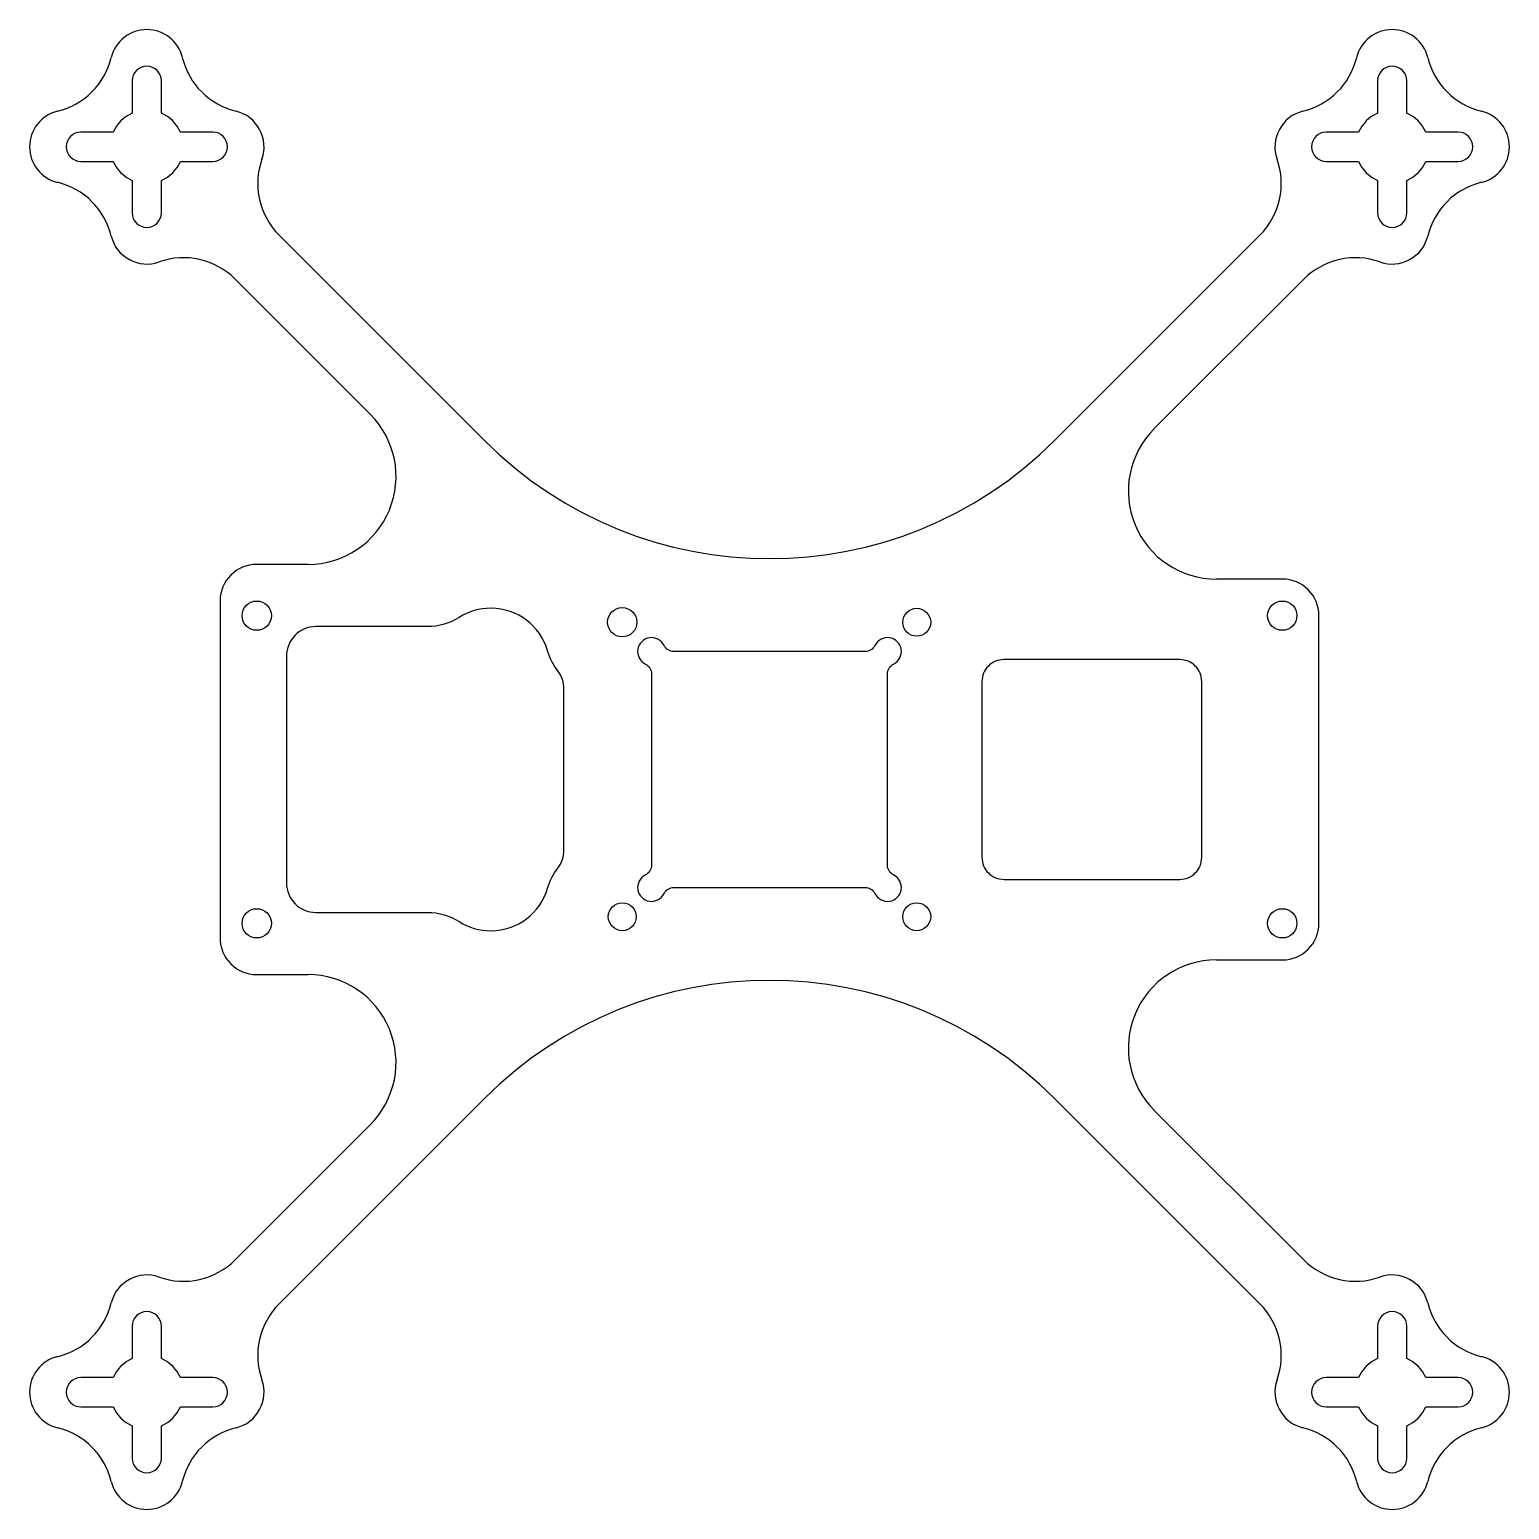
# Model space of a CAD drawing. Header units: millimetres. Extents: x -50 to 50, y -270 to -170.
import ezdxf

# ---------------------------------------------------------------- set-up
doc = ezdxf.new("R2010")
doc.units = ezdxf.units.MM
doc.layers.get('0').update_dxf_attribs({"linetype": 'CONTINUOUS'})

msp = doc.modelspace()

# ---------------------------------------------------------------- linework, layer by layer
for p, q in [((-19.45, -197.55), (-33.46, -183.54)), ((33.46, -183.54), (19.45, -197.55)), ((-36.46, -186.54), (-27.24, -195.76)), ((26.24, -196.76), (36.46, -186.54)), ((-31.49, -206), (-35, -206)), ((35, -207), (30.49, -207)), ((-37.5, -208.5), (-37.5, -231.5)), ((37.5, -230.5), (37.5, -209.5)), ((30.49, -233), (35, -233)), ((-35, -234), (-31.49, -234)), ((-33.46, -256.46), (-19.45, -242.45)), ((19.45, -242.45), (33.46, -256.46)), ((36.46, -253.46), (26.24, -243.24)), ((-27.24, -244.24), (-36.46, -253.46))]:
    msp.add_line(p, q)
for points in [[(-41.5, -182), (-41.5, -179.79, 0.189149), (-40.21, -178.5), (-38, -178.5, 1), (-38, -176.5), (-40.21, -176.5, 0.189149), (-41.5, -175.21), (-41.5, -173, 1), (-43.5, -173), (-43.5, -175.21, 0.189149), (-44.79, -176.5), (-47, -176.5, 1), (-47, -178.5), (-44.79, -178.5, 0.189149), (-43.5, -179.79), (-43.5, -182, 1)], [(38, -178.5), (40.21, -178.5, 0.189149), (41.5, -179.79), (41.5, -182, 1), (43.5, -182), (43.5, -179.79, 0.189149), (44.79, -178.5), (47, -178.5, 1), (47, -176.5), (44.79, -176.5, 0.189149), (43.5, -175.21), (43.5, -173, 1), (41.5, -173), (41.5, -175.21, 0.189149), (40.21, -176.5), (38, -176.5, 1)], [(-23.33, -229.75, -0.142596), (-21.18, -230.38, 0.142596), (-19.03, -231), (-18.99, -231, 0.334976), (-15.15, -228.1, -0.096667), (-14.45, -226.73, 0.167376), (-14.03, -225.5), (-14.03, -214.5, 0.167376), (-14.45, -213.27, -0.096667), (-15.15, -211.9, 0.334976), (-18.99, -209), (-19.03, -209, 0.142596), (-21.18, -209.62, -0.142596), (-23.33, -210.25), (-30.97, -210.25, 0.414214), (-32.97, -212.25), (-32.97, -227.75, 0.414214), (-30.97, -229.75)], [(-8.05, -213.48), (-8.05, -226.52, -0.2859), (-8.47, -227.2, 1.397327), (-7.2, -228.47, -0.2859), (-6.52, -228.05), (6.52, -228.05, -0.2859), (7.2, -228.47, 1.397327), (8.47, -227.2, -0.2859), (8.05, -226.52), (8.05, -213.48, -0.2859), (8.47, -212.8, 1.397327), (7.2, -211.53, -0.2859), (6.52, -211.95), (-6.52, -211.95, -0.2859), (-7.2, -211.53, 1.397327), (-8.47, -212.8, -0.2859)], [(28, -212.5), (16, -212.5, 0.414214), (14.5, -214), (14.5, -226, 0.414214), (16, -227.5), (28, -227.5, 0.414214), (29.5, -226), (29.5, -214, 0.414214)], [(-47, -263.5), (-44.79, -263.5, 0.189149), (-43.5, -264.79), (-43.5, -267, 1), (-41.5, -267), (-41.5, -264.79, 0.189149), (-40.21, -263.5), (-38, -263.5, 1), (-38, -261.5), (-40.21, -261.5, 0.189149), (-41.5, -260.21), (-41.5, -258, 1), (-43.5, -258), (-43.5, -260.21, 0.189149), (-44.79, -261.5), (-47, -261.5, 1)], [(41.5, -258), (41.5, -260.21, 0.189149), (40.21, -261.5), (38, -261.5, 1), (38, -263.5), (40.21, -263.5, 0.189149), (41.5, -264.79), (41.5, -267, 1), (43.5, -267), (43.5, -264.79, 0.189149), (44.79, -263.5), (47, -263.5, 1), (47, -261.5), (44.79, -261.5, 0.189149), (43.5, -260.21), (43.5, -258, 1)]]:
    msp.add_lwpolyline(points, format="xyb", close=True)
for centre, radius in [((-35, -209.5), 1), ((-10.05, -209.95), 1), ((10.05, -209.95), 0.95), ((35, -209.5), 1), ((-10.05, -230.05), 0.95), ((10.05, -230.05), 0.95), ((-35, -230.5), 1), ((35, -230.5), 1)]:
    msp.add_circle(centre, radius)
for centre, radius, start, end in [((-42.5, -172), 2.5, 13.7653, 166.2347), ((42.5, -172), 2.5, 13.7653, 166.2347), ((-49.78, -170.22), 5, 283.7653, 346.2347), ((-35.22, -170.22), 5, 193.7653, 256.2347), ((35.22, -170.22), 5, 283.7653, 346.2347), ((49.78, -170.22), 5, 193.7653, 256.2347), ((-48, -177.5), 2.5, 103.7653, 256.2347), ((-37, -177.5), 2.5, -19.4712, 76.2347), ((37, -177.5), 2.5, 103.7653, 199.4712), ((48, -177.5), 2.5, -76.2347, 76.2347), ((-29.93, -180), 5, 160.5288, 225), ((29.93, -180), 5, -45, 19.4712), ((-49.78, -184.78), 5, 13.7653, 76.2347), ((49.78, -184.78), 5, 103.7653, 166.2347), ((-42.5, -183), 2.5, 193.7653, 289.4712), ((42.5, -183), 2.5, 250.5288, 346.2347), ((-40, -190.07), 5, 45, 109.4712), ((40, -190.07), 5, 70.5288, 135), ((-31.49, -200), 6, -90, 45), ((30.49, -201), 6, 135, 270), ((0, -178.11), 27.5, 225, 315), ((-35, -208.5), 2.5, 90, 180), ((35, -209.5), 2.5, 0, 90), ((35, -230.5), 2.5, -90, 0), ((-35, -231.5), 2.5, 180, 270), ((30.49, -239), 6, 90, 225), ((-31.49, -240), 6, -45, 90), ((0, -261.89), 27.5, 45, 135), ((-40, -249.93), 5, 250.5288, 315), ((40, -249.93), 5, 225, 289.4712), ((-42.5, -257), 2.5, 70.5288, 166.2347), ((42.5, -257), 2.5, 13.7653, 109.4712), ((-49.78, -255.22), 5, 283.7653, 346.2347), ((-29.93, -260), 5, 135, 199.4712), ((29.93, -260), 5, -19.4712, 45), ((49.78, -255.22), 5, 193.7653, 256.2347), ((-48, -262.5), 2.5, 103.7653, 256.2347), ((48, -262.5), 2.5, -76.2347, 76.2347), ((-37, -262.5), 2.5, -76.2347, 19.4712), ((37, -262.5), 2.5, 160.5288, 256.2347), ((-49.78, -269.78), 5, 13.7653, 76.2347), ((-35.22, -269.78), 5, 103.7653, 166.2347), ((35.22, -269.78), 5, 13.7653, 76.2347), ((49.78, -269.78), 5, 103.7653, 166.2347), ((-42.5, -268), 2.5, 193.7653, 346.2347), ((42.5, -268), 2.5, 193.7653, 346.2347)]:
    msp.add_arc(centre, radius, start, end)

doc.saveas('drawing.dxf')
